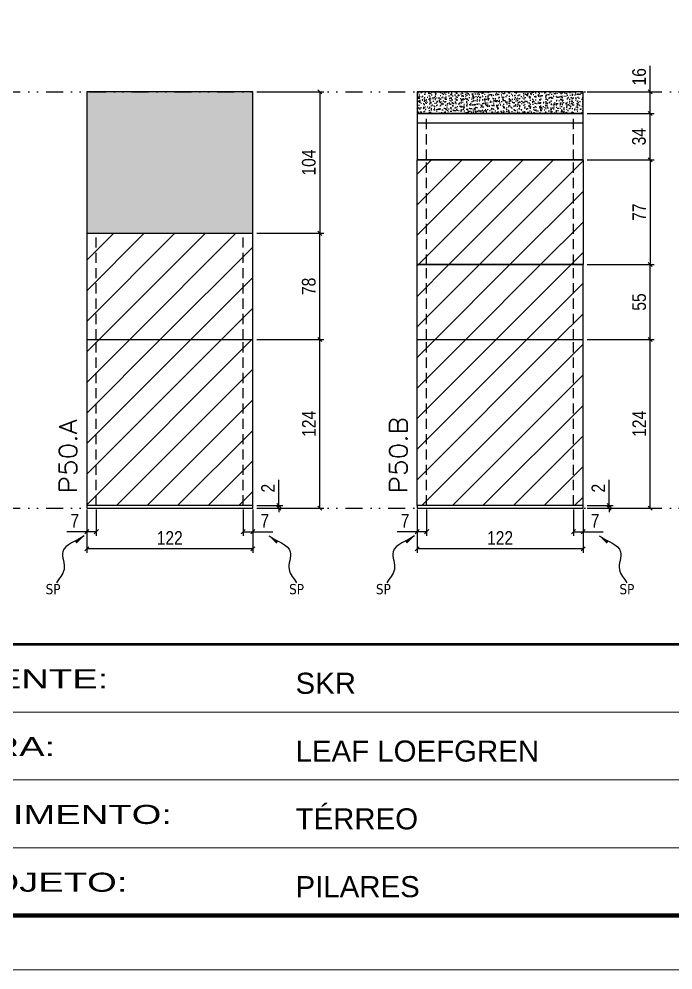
# Model space of a CAD drawing. Extents: x 14400 to 27878, y -21631 to 6985.
# Drawn here: x 18092 to 18573, y 2489 to 3188 of the extents above; entities that cross this region are included whole.
import ezdxf

# ---------------------------------------------------------------- set-up
doc = ezdxf.new("R2010")
doc.units = 0
for name, pattern in [('CONTINUO', [0]), ('DASHED', [0.75, 0.5, -0.25]), ('DIVIDE2', [0.625, 0.25, -0.125, 0, -0.125, 0, -0.125]), ('HIDDEN', [0.375, 0.25, -0.125])]:
    doc.linetypes.add(name, pattern=pattern)
for name, color, linetype in [('COTA', 241, 'Continuous'), ('Nível', 160, 'Continuous'), ('Painéis', 200, 'Continuous'), ('SARR_2.2x7', 40, 'Continuous'), ('Sarrafo de Pressão', 42, 'HIDDEN'), ('texto', 7, 'Continuous')]:
    doc.layers.add(name, color=color, linetype=linetype)
for name, color, linetype, lineweight in [('Folhas', 255, 'Continuous', 9), ('Hachura', 251, 'Continuous', 9), ('SARRAFO DE PRESSAO', 251, 'DASHED', 9), ('Texto Seção', 7, 'Continuous', 15)]:
    doc.layers.add(name, color=color, linetype=linetype, lineweight=lineweight)
doc.styles.add('ARIAL', font='arial.ttf')
doc.styles.add('COTA TECNICA', font='techl___.ttf', dxfattribs={"height": 10})
doc.styles.add('COTA TECNICA-50', font='techl___.ttf', dxfattribs={"height": 10})
doc.styles.add('REGUA-120', font='ROMANS.shx', dxfattribs={"height": 15})
doc.styles.get("Standard").update_dxf_attribs({"font": 'arial.ttf'})
doc.styles.add('Tecnologia', font='')
doc.styles.get('Tecnologia').set_extended_font_data('Forgotten Futurist')
doc.dimstyles.new('COTA PAINEL-50', dxfattribs={"dimtxt": 10, "dimasz": 3, "dimexe": 3, "dimexo": 3, "dimgap": 3, "dimtad": 1, "dimdec": 1, "dimzin": 12, "dimdsep": 46, "dimtxsty": 'COTA TECNICA-50', "dimblk1": 'OBLIQUE', "dimblk2": 'OBLIQUE', "dimsah": 1, "dimcen": 0.9, "dimclrd": 4, "dimclre": 4, "dimclrt": 240, "dimadec": 1, "dimazin": 3, "dimtfac": 1, "dimtdec": 1, "dimtmove": 0, "dimatfit": 3, "dimfxl": 1, "dimtolj": 1, "dimtzin": 12, "dimarcsym": 0})
doc.dimstyles.new('PAINEL', dxfattribs={"dimtxt": 10, "dimasz": 3, "dimexe": 3, "dimexo": 3, "dimgap": 3, "dimtad": 1, "dimdec": 1, "dimzin": 12, "dimdsep": 46, "dimtxsty": 'COTA TECNICA', "dimblk1": 'OBLIQUE', "dimblk2": 'OBLIQUE', "dimsah": 1, "dimcen": 0.9, "dimclrd": 4, "dimclre": 4, "dimclrt": 240, "dimadec": 1, "dimazin": 3, "dimtfac": 1, "dimtdec": 1, "dimtmove": 0, "dimatfit": 3, "dimfxl": 1, "dimtolj": 1, "dimtzin": 12, "dimarcsym": 0})
doc.dimstyles.get("Standard").update_dxf_attribs({"dimtxt": 0.18, "dimasz": 0.18, "dimexe": 0.18, "dimexo": 0.0625, "dimgap": 0.09, "dimtad": 0, "dimtih": 1, "dimtoh": 1, "dimdec": 4, "dimzin": 0, "dimdsep": 46, "dimtxsty": 'Standard', "dimcen": 0.09, "dimadec": 0, "dimazin": 0, "dimtfac": 1, "dimtdec": 4, "dimtofl": 0, "dimtmove": 0, "dimatfit": 3, "dimfxl": 1, "dimtolj": 1, "dimtzin": 0, "dimarcsym": 0})

# ---------------------------------------------------------------- blocks, each defined once
blk = doc.blocks.new('9999999999')
at = {"color": 30, "linetype": 'CONTINUO'}
for p, q in [((98564.56, 34379.64), (99583.98, 34379.64)), ((98564.56, 34329.83), (99487.98, 34329.83)), ((98564.56, 34280.02), (99487.98, 34280.02))]:
    blk.add_line(p, q, dxfattribs=at)
at = {"color": 30, "linetype": 'CONTINUO', "const_width": 2}
blk.add_lwpolyline([(99583.98, 34230.21), (99583.98, 34414.45, 0.414214), (99568.98, 34429.45), (98228.98, 34429.45, 0.414214), (98213.98, 34414.45), (98213.98, 34245.21, 0.414214), (98228.98, 34230.21), (99583.98, 34230.21)], format="xyb", dxfattribs=at)
at = {"layer": 'Folhas'}
blk.add_lwpolyline([(98138.98, 34190.21), (99623.98, 34190.21), (99623.98, 35240.21), (98138.98, 35240.21)], close=True, dxfattribs=at)
at = {"layer": 'Folhas', "color": 30, "const_width": 3}
blk.add_lwpolyline([(98213.98, 34230.21), (99583.98, 34230.21), (99583.98, 35200.21), (98213.98, 35200.21)], close=True, dxfattribs=at)
at = {"color": 7, "linetype": 'Continuous', "ltscale": 5, "style": 'ARIAL'}
for s, height, p in [('SKR', 15.483, (98837.68, 34393.13)), ('LEAF LOEFGREN', 15.4829, (98837.68, 34343.32)), ('TÉRREO', 15.483, (98837.68, 34293.51)), ('PILARES', 15.483, (98837.68, 34243.7))]:
    blk.add_text(s, height=height, dxfattribs=at).set_placement(p)
at = {"layer": 'Folhas', "color": 7, "style": 'Tecnologia', "width": 1.5}
for s, p in [('CLIENTE:', (98573.65, 34397.17)), ('OBRA:', (98573.65, 34347.31)), ('PAVIMENTO:', (98573.65, 34297.5)), ('PROJETO:', (98573.65, 34247.69))]:
    blk.add_text(s, height=14, dxfattribs=at).set_placement(p)
blk = doc.blocks.new('_Oblique')
at = {"color": 0, "linetype": 'ByBlock', "lineweight": -2}
blk.add_line((-0.5, -0.5), (0.5, 0.5), dxfattribs=at)
blk = doc.blocks.new('*D858')
at = {"layer": 'COTA', "color": 4, "lineweight": -2, "transparency": 16777216}
for p, q in [((18142.2, 2827.29), (18142.2, 2795.39)), ((18264.2, 2827.29), (18264.2, 2795.39)), ((18264.2, 2798.39), (18142.2, 2798.39))]:
    blk.add_line(p, q, dxfattribs=at)
at = {"layer": 'Defpoints', "color": 0, "transparency": 16777216}
for p in [(18142.2, 2830.29), (18264.2, 2830.29), (18142.2, 2798.39)]:
    blk.add_point(p, dxfattribs=at)
at = {"layer": 'COTA', "color": 4, "lineweight": -2, "transparency": 16777216, "xscale": 3, "yscale": 3, "zscale": 3, "rotation": 180}
blk.add_blockref('_Oblique', (18142.2, 2798.39), dxfattribs=at)
at = {"layer": 'COTA', "color": 4, "lineweight": -2, "transparency": 16777216, "xscale": 3, "yscale": 3, "zscale": 3}
blk.add_blockref('_Oblique', (18264.2, 2798.39), dxfattribs=at)
at = {"layer": 'COTA', "color": 240, "transparency": 16777216, "insert": (18203.2, 2806.45), "char_height": 10, "attachment_point": 5, "style": 'COTA TECNICA'}
blk.add_mtext('\\A1;122', dxfattribs=at)
blk = doc.blocks.new('*D859')
at = {"layer": 'COTA', "color": 4, "lineweight": -2, "transparency": 16777216}
for p, q in [((18257.2, 2827.29), (18257.2, 2808.04)), ((18264.2, 2825.29), (18264.2, 2808.04)), ((18257.2, 2811.04), (18264.2, 2811.04)), ((18264.2, 2811.04), (18278.93, 2811.04))]:
    blk.add_line(p, q, dxfattribs=at)
at = {"layer": 'Defpoints', "color": 0, "transparency": 16777216}
for p in [(18257.2, 2830.29), (18264.2, 2828.29), (18264.2, 2811.04)]:
    blk.add_point(p, dxfattribs=at)
at = {"layer": 'COTA', "color": 4, "lineweight": -2, "transparency": 16777216, "xscale": 3, "yscale": 3, "zscale": 3, "rotation": 180}
blk.add_blockref('_Oblique', (18257.2, 2811.04), dxfattribs=at)
at = {"layer": 'COTA', "color": 4, "lineweight": -2, "transparency": 16777216, "xscale": 3, "yscale": 3, "zscale": 3}
blk.add_blockref('_Oblique', (18264.2, 2811.04), dxfattribs=at)
at = {"layer": 'COTA', "color": 240, "transparency": 16777216, "insert": (18273.07, 2819.12), "char_height": 10, "attachment_point": 5, "style": 'COTA TECNICA-50'}
blk.add_mtext('\\A1;7', dxfattribs=at)
blk = doc.blocks.new('*D860')
at = {"layer": 'COTA', "color": 4, "lineweight": -2, "transparency": 16777216}
for p, q in [((18142.2, 2825.29), (18142.2, 2808.04)), ((18149.2, 2827.29), (18149.2, 2808.04)), ((18142.2, 2811.04), (18127.47, 2811.04)), ((18149.2, 2811.04), (18142.2, 2811.04))]:
    blk.add_line(p, q, dxfattribs=at)
at = {"layer": 'Defpoints', "color": 0, "transparency": 16777216}
for p in [(18149.2, 2830.29), (18142.2, 2828.29), (18142.2, 2811.04)]:
    blk.add_point(p, dxfattribs=at)
at = {"layer": 'COTA', "color": 4, "lineweight": -2, "transparency": 16777216, "xscale": 3, "yscale": 3, "zscale": 3, "rotation": 180}
blk.add_blockref('_Oblique', (18142.2, 2811.04), dxfattribs=at)
at = {"layer": 'COTA', "color": 4, "lineweight": -2, "transparency": 16777216, "xscale": 3, "yscale": 3, "zscale": 3}
blk.add_blockref('_Oblique', (18149.2, 2811.04), dxfattribs=at)
at = {"layer": 'COTA', "color": 240, "transparency": 16777216, "insert": (18133.34, 2819.12), "char_height": 10, "attachment_point": 5, "style": 'COTA TECNICA-50'}
blk.add_mtext('\\A1;7', dxfattribs=at)
blk = doc.blocks.new('*D861')
at = {"layer": 'COTA', "color": 4, "lineweight": -2, "transparency": 16777216}
for p, q in [((18283.46, 2830.29), (18283.46, 2849.09)), ((18267.2, 2830.29), (18286.46, 2830.29)), ((18283.46, 2828.29), (18283.46, 2830.29)), ((18267.2, 2828.29), (18286.46, 2828.29)), ((18283.46, 2828.29), (18283.46, 2825.29))]:
    blk.add_line(p, q, dxfattribs=at)
at = {"layer": 'Defpoints', "color": 0, "transparency": 16777216}
for p in [(18264.2, 2830.29), (18264.2, 2828.29), (18283.46, 2828.29)]:
    blk.add_point(p, dxfattribs=at)
at = {"layer": 'COTA', "color": 4, "lineweight": -2, "transparency": 16777216, "xscale": 3, "yscale": 3, "zscale": 3}
for p, rotation in [((18283.46, 2830.29), 270), ((18283.46, 2828.29), 90)]:
    blk.add_blockref('_Oblique', p, dxfattribs=dict(at, rotation=rotation))
at = {"layer": 'COTA', "color": 240, "transparency": 16777216, "insert": (18275.46, 2843.03), "char_height": 10, "attachment_point": 5, "rotation": 90, "style": 'COTA TECNICA-50'}
blk.add_mtext('\\A1;2', dxfattribs=at)
blk = doc.blocks.new('*D885')
at = {"layer": 'COTA', "color": 4, "linetype": 'ByBlock', "lineweight": -2, "transparency": 16777216}
for p, q in [((18267.2, 2952.29), (18316.57, 2952.29)), ((18313.57, 2828.29), (18313.57, 2952.29)), ((18267.2, 2828.29), (18316.57, 2828.29))]:
    blk.add_line(p, q, dxfattribs=at)
at = {"layer": 'Defpoints', "color": 0, "linetype": 'ByBlock', "transparency": 16777216}
for p in [(18264.2, 2952.29), (18313.57, 2952.29), (18264.2, 2828.29)]:
    blk.add_point(p, dxfattribs=at)
at = {"layer": 'COTA', "color": 4, "linetype": 'ByBlock', "lineweight": -2, "transparency": 16777216, "xscale": 3, "yscale": 3, "zscale": 3}
for p, rotation in [((18313.57, 2952.29), 90), ((18313.57, 2828.29), 270)]:
    blk.add_blockref('_Oblique', p, dxfattribs=dict(at, rotation=rotation))
at = {"layer": 'COTA', "color": 240, "linetype": 'ByBlock', "transparency": 16777216, "insert": (18305.5, 2890.29), "char_height": 10, "attachment_point": 5, "rotation": 90, "style": 'COTA TECNICA'}
blk.add_mtext('\\A1;124', dxfattribs=at)
blk = doc.blocks.new('*D886')
at = {"layer": 'COTA', "color": 4, "linetype": 'ByBlock', "lineweight": -2, "transparency": 16777216}
for p, q in [((18267.2, 2952.29), (18316.57, 2952.29)), ((18313.57, 2828.29), (18313.57, 2952.29)), ((18267.2, 2828.29), (18316.57, 2828.29))]:
    blk.add_line(p, q, dxfattribs=at)
at = {"layer": 'Defpoints', "color": 0, "linetype": 'ByBlock', "transparency": 16777216}
for p in [(18264.2, 2952.29), (18313.57, 2952.29), (18264.2, 2828.29)]:
    blk.add_point(p, dxfattribs=at)
at = {"layer": 'COTA', "color": 4, "linetype": 'ByBlock', "lineweight": -2, "transparency": 16777216, "xscale": 3, "yscale": 3, "zscale": 3}
for p, rotation in [((18313.57, 2952.29), 90), ((18313.57, 2828.29), 270)]:
    blk.add_blockref('_Oblique', p, dxfattribs=dict(at, rotation=rotation))
at = {"layer": 'COTA', "color": 240, "linetype": 'ByBlock', "transparency": 16777216, "insert": (18305.5, 2890.29), "char_height": 10, "attachment_point": 5, "rotation": 90, "style": 'COTA TECNICA'}
blk.add_mtext('\\A1;124', dxfattribs=at)
blk = doc.blocks.new('*D862')
at = {"layer": 'COTA', "color": 4, "lineweight": -2, "transparency": 16777216}
for p, q in [((18385.07, 2827.29), (18385.07, 2795.39)), ((18507.07, 2827.29), (18507.07, 2795.39)), ((18507.07, 2798.39), (18385.07, 2798.39))]:
    blk.add_line(p, q, dxfattribs=at)
at = {"layer": 'Defpoints', "color": 0, "transparency": 16777216}
for p in [(18385.07, 2830.29), (18507.07, 2830.29), (18385.07, 2798.39)]:
    blk.add_point(p, dxfattribs=at)
at = {"layer": 'COTA', "color": 4, "lineweight": -2, "transparency": 16777216, "xscale": 3, "yscale": 3, "zscale": 3, "rotation": 180}
blk.add_blockref('_Oblique', (18385.07, 2798.39), dxfattribs=at)
at = {"layer": 'COTA', "color": 4, "lineweight": -2, "transparency": 16777216, "xscale": 3, "yscale": 3, "zscale": 3}
blk.add_blockref('_Oblique', (18507.07, 2798.39), dxfattribs=at)
at = {"layer": 'COTA', "color": 240, "transparency": 16777216, "insert": (18446.07, 2806.45), "char_height": 10, "attachment_point": 5, "style": 'COTA TECNICA'}
blk.add_mtext('\\A1;122', dxfattribs=at)
blk = doc.blocks.new('*D863')
at = {"layer": 'COTA', "color": 4, "lineweight": -2, "transparency": 16777216}
for p, q in [((18500.07, 2827.29), (18500.07, 2808.04)), ((18507.07, 2825.29), (18507.07, 2808.04)), ((18500.07, 2811.04), (18507.07, 2811.04)), ((18507.07, 2811.04), (18521.8, 2811.04))]:
    blk.add_line(p, q, dxfattribs=at)
at = {"layer": 'Defpoints', "color": 0, "transparency": 16777216}
for p in [(18500.07, 2830.29), (18507.07, 2828.29), (18507.07, 2811.04)]:
    blk.add_point(p, dxfattribs=at)
at = {"layer": 'COTA', "color": 4, "lineweight": -2, "transparency": 16777216, "xscale": 3, "yscale": 3, "zscale": 3, "rotation": 180}
blk.add_blockref('_Oblique', (18500.07, 2811.04), dxfattribs=at)
at = {"layer": 'COTA', "color": 4, "lineweight": -2, "transparency": 16777216, "xscale": 3, "yscale": 3, "zscale": 3}
blk.add_blockref('_Oblique', (18507.07, 2811.04), dxfattribs=at)
at = {"layer": 'COTA', "color": 240, "transparency": 16777216, "insert": (18515.94, 2819.12), "char_height": 10, "attachment_point": 5, "style": 'COTA TECNICA-50'}
blk.add_mtext('\\A1;7', dxfattribs=at)
blk = doc.blocks.new('*D864')
at = {"layer": 'COTA', "color": 4, "lineweight": -2, "transparency": 16777216}
for p, q in [((18385.07, 2825.29), (18385.07, 2808.04)), ((18392.07, 2827.29), (18392.07, 2808.04)), ((18385.07, 2811.04), (18370.34, 2811.04)), ((18392.07, 2811.04), (18385.07, 2811.04))]:
    blk.add_line(p, q, dxfattribs=at)
at = {"layer": 'Defpoints', "color": 0, "transparency": 16777216}
for p in [(18392.07, 2830.29), (18385.07, 2828.29), (18385.07, 2811.04)]:
    blk.add_point(p, dxfattribs=at)
at = {"layer": 'COTA', "color": 4, "lineweight": -2, "transparency": 16777216, "xscale": 3, "yscale": 3, "zscale": 3, "rotation": 180}
blk.add_blockref('_Oblique', (18385.07, 2811.04), dxfattribs=at)
at = {"layer": 'COTA', "color": 4, "lineweight": -2, "transparency": 16777216, "xscale": 3, "yscale": 3, "zscale": 3}
blk.add_blockref('_Oblique', (18392.07, 2811.04), dxfattribs=at)
at = {"layer": 'COTA', "color": 240, "transparency": 16777216, "insert": (18376.21, 2819.12), "char_height": 10, "attachment_point": 5, "style": 'COTA TECNICA-50'}
blk.add_mtext('\\A1;7', dxfattribs=at)
blk = doc.blocks.new('*D865')
at = {"layer": 'COTA', "color": 4, "lineweight": -2, "transparency": 16777216}
for p, q in [((18526.33, 2830.29), (18526.33, 2849.09)), ((18510.07, 2830.29), (18529.33, 2830.29)), ((18526.33, 2828.29), (18526.33, 2830.29)), ((18510.07, 2828.29), (18529.33, 2828.29)), ((18526.33, 2828.29), (18526.33, 2825.29))]:
    blk.add_line(p, q, dxfattribs=at)
at = {"layer": 'Defpoints', "color": 0, "transparency": 16777216}
for p in [(18507.07, 2830.29), (18507.07, 2828.29), (18526.33, 2828.29)]:
    blk.add_point(p, dxfattribs=at)
at = {"layer": 'COTA', "color": 4, "lineweight": -2, "transparency": 16777216, "xscale": 3, "yscale": 3, "zscale": 3}
for p, rotation in [((18526.33, 2830.29), 270), ((18526.33, 2828.29), 90)]:
    blk.add_blockref('_Oblique', p, dxfattribs=dict(at, rotation=rotation))
at = {"layer": 'COTA', "color": 240, "transparency": 16777216, "insert": (18518.33, 2843.03), "char_height": 10, "attachment_point": 5, "rotation": 90, "style": 'COTA TECNICA-50'}
blk.add_mtext('\\A1;2', dxfattribs=at)
blk = doc.blocks.new('*D866')
at = {"layer": 'COTA', "color": 4, "lineweight": -2, "transparency": 16777216}
for p, q in [((18510.07, 3007.29), (18559.44, 3007.29)), ((18556.44, 2952.29), (18556.44, 3007.29)), ((18510.07, 2952.29), (18559.44, 2952.29))]:
    blk.add_line(p, q, dxfattribs=at)
at = {"layer": 'Defpoints', "color": 0, "transparency": 16777216}
for p in [(18507.07, 3007.29), (18556.44, 3007.29), (18507.07, 2952.29)]:
    blk.add_point(p, dxfattribs=at)
at = {"layer": 'COTA', "color": 4, "lineweight": -2, "transparency": 16777216, "xscale": 3, "yscale": 3, "zscale": 3}
for p, rotation in [((18556.44, 3007.29), 90), ((18556.44, 2952.29), 270)]:
    blk.add_blockref('_Oblique', p, dxfattribs=dict(at, rotation=rotation))
at = {"layer": 'COTA', "color": 240, "transparency": 16777216, "insert": (18548.33, 2979.79), "char_height": 10, "attachment_point": 5, "rotation": 90, "style": 'COTA TECNICA-50'}
blk.add_mtext('\\A1;55', dxfattribs=at)
blk = doc.blocks.new('*D887')
at = {"layer": 'COTA', "color": 4, "linetype": 'ByBlock', "lineweight": -2, "transparency": 16777216}
for p, q in [((18510.07, 2952.29), (18559.44, 2952.29)), ((18556.44, 2828.29), (18556.44, 2952.29)), ((18510.07, 2828.29), (18559.44, 2828.29))]:
    blk.add_line(p, q, dxfattribs=at)
at = {"layer": 'Defpoints', "color": 0, "linetype": 'ByBlock', "transparency": 16777216}
for p in [(18507.07, 2952.29), (18556.44, 2952.29), (18507.07, 2828.29)]:
    blk.add_point(p, dxfattribs=at)
at = {"layer": 'COTA', "color": 4, "linetype": 'ByBlock', "lineweight": -2, "transparency": 16777216, "xscale": 3, "yscale": 3, "zscale": 3}
for p, rotation in [((18556.44, 2952.29), 90), ((18556.44, 2828.29), 270)]:
    blk.add_blockref('_Oblique', p, dxfattribs=dict(at, rotation=rotation))
at = {"layer": 'COTA', "color": 240, "linetype": 'ByBlock', "transparency": 16777216, "insert": (18548.37, 2890.29), "char_height": 10, "attachment_point": 5, "rotation": 90, "style": 'COTA TECNICA'}
blk.add_mtext('\\A1;124', dxfattribs=at)
blk = doc.blocks.new('*D888')
at = {"layer": 'COTA', "color": 4, "linetype": 'ByBlock', "lineweight": -2, "transparency": 16777216}
for p, q in [((18510.07, 2952.29), (18559.44, 2952.29)), ((18556.44, 2828.29), (18556.44, 2952.29)), ((18510.07, 2828.29), (18559.44, 2828.29))]:
    blk.add_line(p, q, dxfattribs=at)
at = {"layer": 'Defpoints', "color": 0, "linetype": 'ByBlock', "transparency": 16777216}
for p in [(18507.07, 2952.29), (18556.44, 2952.29), (18507.07, 2828.29)]:
    blk.add_point(p, dxfattribs=at)
at = {"layer": 'COTA', "color": 4, "linetype": 'ByBlock', "lineweight": -2, "transparency": 16777216, "xscale": 3, "yscale": 3, "zscale": 3}
for p, rotation in [((18556.44, 2952.29), 90), ((18556.44, 2828.29), 270)]:
    blk.add_blockref('_Oblique', p, dxfattribs=dict(at, rotation=rotation))
at = {"layer": 'COTA', "color": 240, "linetype": 'ByBlock', "transparency": 16777216, "insert": (18548.37, 2890.29), "char_height": 10, "attachment_point": 5, "rotation": 90, "style": 'COTA TECNICA'}
blk.add_mtext('\\A1;124', dxfattribs=at)
blk = doc.blocks.new('*D877')
at = {"layer": 'COTA', "color": 4, "lineweight": -2, "transparency": 16777216}
for p, q in [((18267.2, 3134.29), (18316.57, 3134.29)), ((18313.57, 3134.29), (18313.57, 3030.29)), ((18267.2, 3030.29), (18316.57, 3030.29))]:
    blk.add_line(p, q, dxfattribs=at)
at = {"layer": 'Defpoints', "color": 0, "transparency": 16777216}
for p in [(18264.2, 3134.29), (18264.2, 3030.29), (18313.57, 3030.29)]:
    blk.add_point(p, dxfattribs=at)
at = {"layer": 'COTA', "color": 4, "lineweight": -2, "transparency": 16777216, "xscale": 3, "yscale": 3, "zscale": 3}
for p, rotation in [((18313.57, 3134.29), 90), ((18313.57, 3030.29), 270)]:
    blk.add_blockref('_Oblique', p, dxfattribs=dict(at, rotation=rotation))
at = {"layer": 'COTA', "color": 240, "transparency": 16777216, "insert": (18305.47, 3082.29), "char_height": 10, "attachment_point": 5, "rotation": 90, "style": 'COTA TECNICA'}
blk.add_mtext('\\A1;104', dxfattribs=at)
blk = doc.blocks.new('*D891')
at = {"layer": 'COTA', "color": 4, "lineweight": -2, "transparency": 16777216}
for p, q in [((18510.07, 3084.29), (18559.44, 3084.29)), ((18556.44, 3084.29), (18556.44, 3007.29)), ((18510.07, 3007.29), (18559.44, 3007.29))]:
    blk.add_line(p, q, dxfattribs=at)
at = {"layer": 'Defpoints', "color": 0, "transparency": 16777216}
for p in [(18507.07, 3084.29), (18507.07, 3007.29), (18556.44, 3007.29)]:
    blk.add_point(p, dxfattribs=at)
at = {"layer": 'COTA', "color": 4, "lineweight": -2, "transparency": 16777216, "xscale": 3, "yscale": 3, "zscale": 3}
for p, rotation in [((18556.44, 3084.29), 90), ((18556.44, 3007.29), 270)]:
    blk.add_blockref('_Oblique', p, dxfattribs=dict(at, rotation=rotation))
at = {"layer": 'COTA', "color": 240, "transparency": 16777216, "insert": (18548.37, 3045.79), "char_height": 10, "attachment_point": 5, "rotation": 90, "style": 'COTA TECNICA'}
blk.add_mtext('\\A1;77', dxfattribs=at)
blk = doc.blocks.new('*D1786')
at = {"layer": 'COTA', "color": 4, "lineweight": -2, "transparency": 16777216}
for p, q in [((18510.07, 3118.29), (18559.44, 3118.29)), ((18556.44, 3084.29), (18556.44, 3118.29)), ((18510.07, 3084.29), (18559.44, 3084.29))]:
    blk.add_line(p, q, dxfattribs=at)
at = {"layer": 'Defpoints', "color": 0, "transparency": 16777216}
for p in [(18507.07, 3118.29), (18556.44, 3118.29), (18507.07, 3084.29)]:
    blk.add_point(p, dxfattribs=at)
at = {"layer": 'COTA', "color": 4, "lineweight": -2, "transparency": 16777216, "xscale": 3, "yscale": 3, "zscale": 3}
for p, rotation in [((18556.44, 3118.29), 90), ((18556.44, 3084.29), 270)]:
    blk.add_blockref('_Oblique', p, dxfattribs=dict(at, rotation=rotation))
at = {"layer": 'COTA', "color": 240, "transparency": 16777216, "insert": (18548.22, 3101.29), "char_height": 10, "attachment_point": 5, "rotation": 90, "style": 'COTA TECNICA'}
blk.add_mtext('\\A1;34', dxfattribs=at)
blk = doc.blocks.new('*D2196')
at = {"layer": 'COTA', "color": 4, "lineweight": -2, "transparency": 16777216}
for p, q in [((18556.44, 3134.29), (18556.44, 3153.3)), ((18510.07, 3134.29), (18559.44, 3134.29)), ((18556.44, 3118.29), (18556.44, 3134.29)), ((18510.07, 3118.29), (18559.44, 3118.29))]:
    blk.add_line(p, q, dxfattribs=at)
at = {"layer": 'Defpoints', "color": 0, "transparency": 16777216}
for p in [(18507.07, 3134.29), (18556.44, 3134.29), (18507.07, 3118.29)]:
    blk.add_point(p, dxfattribs=at)
at = {"layer": 'COTA', "color": 4, "lineweight": -2, "transparency": 16777216, "xscale": 3, "yscale": 3, "zscale": 3}
for p, rotation in [((18556.44, 3134.29), 90), ((18556.44, 3118.29), 270)]:
    blk.add_blockref('_Oblique', p, dxfattribs=dict(at, rotation=rotation))
at = {"layer": 'COTA', "color": 240, "transparency": 16777216, "insert": (18548.34, 3145.29), "char_height": 10, "attachment_point": 5, "rotation": 90, "style": 'COTA TECNICA'}
blk.add_mtext('\\A1;16', dxfattribs=at)
blk = doc.blocks.new('*D2198')
at = {"layer": 'COTA', "color": 4, "lineweight": -2, "transparency": 16777216}
for p, q in [((18267.2, 3030.29), (18316.57, 3030.29)), ((18313.57, 2952.29), (18313.57, 3030.29)), ((18267.2, 2952.29), (18316.57, 2952.29))]:
    blk.add_line(p, q, dxfattribs=at)
at = {"layer": 'Defpoints', "color": 0, "transparency": 16777216}
for p in [(18264.2, 3030.29), (18313.57, 3030.29), (18264.2, 2952.29)]:
    blk.add_point(p, dxfattribs=at)
at = {"layer": 'COTA', "color": 4, "lineweight": -2, "transparency": 16777216, "xscale": 3, "yscale": 3, "zscale": 3}
for p, rotation in [((18313.57, 3030.29), 90), ((18313.57, 2952.29), 270)]:
    blk.add_blockref('_Oblique', p, dxfattribs=dict(at, rotation=rotation))
at = {"layer": 'COTA', "color": 240, "transparency": 16777216, "insert": (18305.48, 2991.29), "char_height": 10, "attachment_point": 5, "rotation": 90, "style": 'COTA TECNICA'}
blk.add_mtext('\\A1;78', dxfattribs=at)

msp = doc.modelspace()

# ---------------------------------------------------------------- hatches: boundary and pattern name
at = {"layer": 'COTA'}
h = msp.add_hatch(dxfattribs=at)
h.set_pattern_fill('AR-CONC', color=256, scale=0.03)
h.set_pattern_definition([(50, (-1585, 90), (5.4655401, -0.4781726), [0.5715, -6.2865]), (355, (-1585, 90), (-1.0573026, 5.7317054), [0.4572, -5.0292175]), (100.451445, (-1584.5445, 89.96), (4.4082374, 5.2535326), [0.4857003, -5.3427073]), (46.1842, (-1585, 91.524), (8.1323712, -1.2612698), [0.85725, -9.42975]), (96.635558, (-1584.322, 91.419), (7.122124, 7.4227837), [0.7285507, -8.0140682]), (351.18415, (-1585, 91.524), (7.122124, 7.4227837), [0.685799, -7.543792]), (21, (-1584.238, 91.143), (4.5484317, -3.0679559), [0.5715, -6.2865]), (326, (-1584.238, 91.143), (1.8540609, 5.525639), [0.4572, -5.0292]), (71.451445, (-1583.859, 90.8873), (6.4024926, 2.457683), [0.4857003, -5.3426981]), (37.5, (-1585, 90), (0.0926581, 2.53665117), [0, -4.96824, 0, -5.1054, 0, -5.04825]), (7.5, (-1585, 90), (2.00458988, 3.00541724), [0, -2.91084, 0, -4.85394, 0, -1.92405]), (327.5, (-1586.6993, 90), (4.06771786, -0.17186232), [0, -1.905, 0, -5.9436, 0, -7.8867]), (317.5, (-1587.4613, 90), (4.44387544, 0.7627947), [0, -2.4765, 0, -3.94716, 0, -5.6007])])
h.paths.add_polyline_path([(18142.2, 3134.29), (18142.2, 3030.29), (18264.2, 3030.29), (18264.2, 3134.29)])
h = msp.add_hatch(dxfattribs=at)
h.set_pattern_fill('AR-CONC', color=256, scale=0.03)
h.paths.add_polyline_path([(18507.07, 3134.29), (18385.07, 3134.29), (18385.07, 3118.29), (18507.07, 3118.29)])
at = {"layer": 'Hachura'}
h = msp.add_hatch(dxfattribs=at)
h.set_pattern_fill('ANSI31', color=256, scale=5)
h.paths.add_polyline_path([(18264.2, 3030.29), (18142.2, 3030.29), (18142.2, 2952.29), (18264.2, 2952.29)])
h.paths.add_polyline_path([(18507.07, 3007.29), (18507.07, 3084.29), (18385.07, 3084.29), (18385.07, 3007.29)])
h.paths.add_polyline_path([(18901.03, 3030.29), (18841.03, 3030.29), (18841.03, 2960.29), (18901.03, 2960.29)])
h = msp.add_hatch(dxfattribs=at)
h.set_pattern_fill('ANSI31', color=256, scale=5)
h.paths.add_polyline_path([(18507.07, 2952.29), (18507.07, 3007.29), (18385.07, 3007.29), (18385.07, 2952.29)])
h = msp.add_hatch(dxfattribs=at)
h.set_pattern_fill('ANSI31', color=256, scale=5)
h.paths.add_polyline_path([(18264.2, 2952.29), (18142.2, 2952.29), (18142.2, 2830.29), (18264.2, 2830.29)])
h = msp.add_hatch(dxfattribs=at)
h.set_pattern_fill('ANSI31', color=256, scale=5)
h.paths.add_polyline_path([(18507.07, 2952.29), (18385.07, 2952.29), (18385.07, 2830.29), (18507.07, 2830.29)])

# ---------------------------------------------------------------- linework, layer by layer
at = {"layer": 'COTA'}
for points in [[(18142.2, 3030.29), (18264.2, 3030.29), (18264.2, 3134.29), (18142.2, 3134.29)], [(18385.07, 3118.29), (18507.07, 3118.29), (18507.07, 3134.29), (18385.07, 3134.29)]]:
    msp.add_lwpolyline(points, close=True, dxfattribs=at)
at = {"layer": 'Nível', "color": 4, "linetype": 'DIVIDE2', "ltscale": 50}
for p, q in [((17671.97, 3134.29), (19041.97, 3134.29)), ((17671.97, 2828.29), (19041.97, 2828.29)), ((17671.97, 2828.29), (19041.97, 2828.29))]:
    msp.add_line(p, q, dxfattribs=at)
at = {"layer": 'Painéis'}
for p, q in [((18385.07, 3007.29), (18385.07, 3084.29)), ((18507.07, 3084.29), (18385.07, 3084.29)), ((18507.07, 3084.29), (18507.07, 3007.29)), ((18142.2, 3030.29), (18142.2, 2830.29)), ((18142.2, 3030.29), (18264.2, 3030.29)), ((18264.2, 2830.29), (18264.2, 3030.29)), ((18385.07, 2830.29), (18385.07, 3007.29)), ((18385.07, 3007.29), (18507.07, 3007.29)), ((18507.07, 3007.29), (18385.07, 3007.29)), ((18507.07, 2830.29), (18507.07, 3007.29)), ((18142.2, 2952.29), (18264.2, 2952.29)), ((18385.07, 2952.29), (18507.07, 2952.29))]:
    msp.add_line(p, q, dxfattribs=at)
for points in [[(18385.07, 3084.29), (18507.07, 3084.29), (18507.07, 3118.29), (18385.07, 3118.29)], [(18264.2, 2830.29), (18142.2, 2830.29), (18142.2, 2828.29), (18264.2, 2828.29)], [(18507.07, 2830.29), (18385.07, 2830.29), (18385.07, 2828.29), (18507.07, 2828.29)]]:
    msp.add_lwpolyline(points, close=True, dxfattribs=at)
at = {"layer": 'SARR_2.2x7'}
msp.add_line((18507.07, 3111.29), (18385.07, 3111.29), dxfattribs=at)
at = {"layer": 'Sarrafo de Pressão', "ltscale": 30}
for p, q in [((18392.07, 3084.29), (18392.07, 3118.29)), ((18500.07, 3084.29), (18500.07, 3118.29)), ((18392.07, 3007.29), (18392.07, 3084.29)), ((18500.07, 3007.29), (18500.07, 3084.29)), ((18149.2, 2952.29), (18149.2, 3030.29)), ((18257.2, 2952.29), (18257.2, 3030.29)), ((18392.07, 2952.29), (18392.07, 3007.29)), ((18500.07, 2952.29), (18500.07, 3007.29)), ((18149.2, 2830.29), (18149.2, 2952.29)), ((18257.2, 2830.29), (18257.2, 2952.29)), ((18392.07, 2830.29), (18392.07, 2952.29)), ((18500.07, 2830.29), (18500.07, 2952.29))]:
    msp.add_line(p, q, dxfattribs=at)

# ---------------------------------------------------------------- block references
at = {"layer": 'SARRAFO DE PRESSAO', "color": 6, "linetype": 'ByBlock'}
msp.add_blockref('9999999999', (-80542.01, -31701.2), dxfattribs=at)

# ---------------------------------------------------------------- texts
at = {"layer": 'texto', "color": 0, "char_height": 7.5, "attachment_point": 5}
for insert in [(18117.43, 2768.79), (18296.45, 2768.79), (18360.29, 2768.79), (18539.32, 2768.79)]:
    msp.add_mtext('{\\fTahoma|b0|i0|c0|p34;\\C4;SP}', dxfattribs=dict(at, insert=insert))
at = {"layer": 'Texto Seção', "style": 'REGUA-120', "width": 1.1}
for s, p in [('P50.A', (18134.95, 2839.05)), ('P50.B', (18377.82, 2839.05))]:
    msp.add_text(s, height=13, rotation=90, dxfattribs=at).set_placement(p)

# ---------------------------------------------------------------- dimensions: what is measured, and where the dimension line sits
at = {"layer": 'COTA'}
for base, p1, p2, angle, dimstyle, picture, middle in [((18556.44, 3134.29), (18507.07, 3118.29), (18507.07, 3134.29), 90, 'PAINEL', '*D2196', (18548.34, 3145.29)), ((18313.57, 3030.29), (18264.2, 3134.29), (18264.2, 3030.29), 90, 'PAINEL', '*D877', (18305.47, 3082.29)), ((18556.44, 3118.29), (18507.07, 3084.29), (18507.07, 3118.29), 90, 'PAINEL', '*D1786', (18548.22, 3101.29)), ((18556.44, 3007.29), (18507.07, 3084.29), (18507.07, 3007.29), 90, 'PAINEL', '*D891', (18548.37, 3045.79)), ((18313.57, 3030.29), (18264.2, 2952.29), (18264.2, 3030.29), 90, 'PAINEL', '*D2198', (18305.48, 2991.29)), ((18556.44, 3007.29), (18507.07, 2952.29), (18507.07, 3007.29), 90, 'COTA PAINEL-50', '*D866', (18548.33, 2979.79)), ((18142.2, 2811.04), (18149.2, 2830.29), (18142.2, 2828.29), 180, 'COTA PAINEL-50', '*D860', (18133.34, 2819.12)), ((18385.07, 2811.04), (18392.07, 2830.29), (18385.07, 2828.29), 180, 'COTA PAINEL-50', '*D864', (18376.21, 2819.12))]:
    dim = msp.add_linear_dim(base=base, p1=p1, p2=p2, angle=angle, dimstyle=dimstyle, dxfattribs=at)
    dim.commit()
    dim.dimension.update_dxf_attribs({"geometry": picture, "text_midpoint": middle})
at = {"layer": 'COTA', "linetype": 'ByBlock'}
for p1, p2, picture, middle in [((18264.2, 2828.29), (18264.2, 2952.29), '*D885', (18305.5, 2890.29)), ((18264.2, 2828.29), (18264.2, 2952.29), '*D886', (18305.5, 2890.29)), ((18507.07, 2828.29), (18507.07, 2952.29), '*D887', (18548.37, 2890.29)), ((18507.07, 2828.29), (18507.07, 2952.29), '*D888', (18548.37, 2890.29))]:
    dim = msp.add_aligned_dim(p1=p1, p2=p2, distance=-49.37, dimstyle='PAINEL', dxfattribs=at)
    dim.commit()
    dim.dimension.update_dxf_attribs({"geometry": picture, "text_midpoint": middle})
at = {"layer": 'COTA'}
for base, p1, p2, picture, middle in [((18283.46, 2828.29), (18264.2, 2830.29), (18264.2, 2828.29), '*D861', (18283.46, 2843.03)), ((18526.33, 2828.29), (18507.07, 2830.29), (18507.07, 2828.29), '*D865', (18526.33, 2843.03))]:
    dim = msp.add_linear_dim(base=base, p1=p1, p2=p2, angle=90, dimstyle='COTA PAINEL-50', dxfattribs=at)
    dim.commit()
    dim.dimension.update_dxf_attribs({"geometry": picture, "text_midpoint": middle, "dimtype": 160})
for base, p1, p2, picture, middle in [((18142.2, 2798.39), (18264.2, 2830.29), (18142.2, 2830.29), '*D858', (18203.2, 2806.45)), ((18385.07, 2798.39), (18507.07, 2830.29), (18385.07, 2830.29), '*D862', (18446.07, 2806.45))]:
    dim = msp.add_linear_dim(base=base, p1=p1, p2=p2, angle=180, dimstyle='PAINEL', override={"dimarcsym": 2}, dxfattribs=at)
    dim.commit()
    dim.dimension.update_dxf_attribs({"geometry": picture, "text_midpoint": middle})
for base, p1, p2, picture, middle in [((18264.2, 2811.04), (18257.2, 2830.29), (18264.2, 2828.29), '*D859', (18273.07, 2819.12)), ((18507.07, 2811.04), (18500.07, 2830.29), (18507.07, 2828.29), '*D863', (18515.94, 2819.12))]:
    dim = msp.add_linear_dim(base=base, p1=p1, p2=p2, dimstyle='COTA PAINEL-50', dxfattribs=at)
    dim.commit()
    dim.dimension.update_dxf_attribs({"geometry": picture, "text_midpoint": middle})

# ---------------------------------------------------------------- leaders
at = {"layer": 'COTA', "path_type": 1}
for points in [[(18140.37, 2808.1), (18124.59, 2796.27), (18125.51, 2783.26), (18119.96, 2773.48)], [(18276.03, 2808.1), (18291.82, 2796.27), (18290.89, 2783.26), (18296.45, 2773.48)], [(18383.24, 2808.1), (18367.46, 2796.27), (18368.38, 2783.26), (18362.83, 2773.48)], [(18518.9, 2808.1), (18534.69, 2796.27), (18533.76, 2783.26), (18539.31, 2773.48)]]:
    msp.add_leader(points, dimstyle='Standard', override={"dimasz": 8}, dxfattribs=at)

doc.saveas('drawing.dxf')
